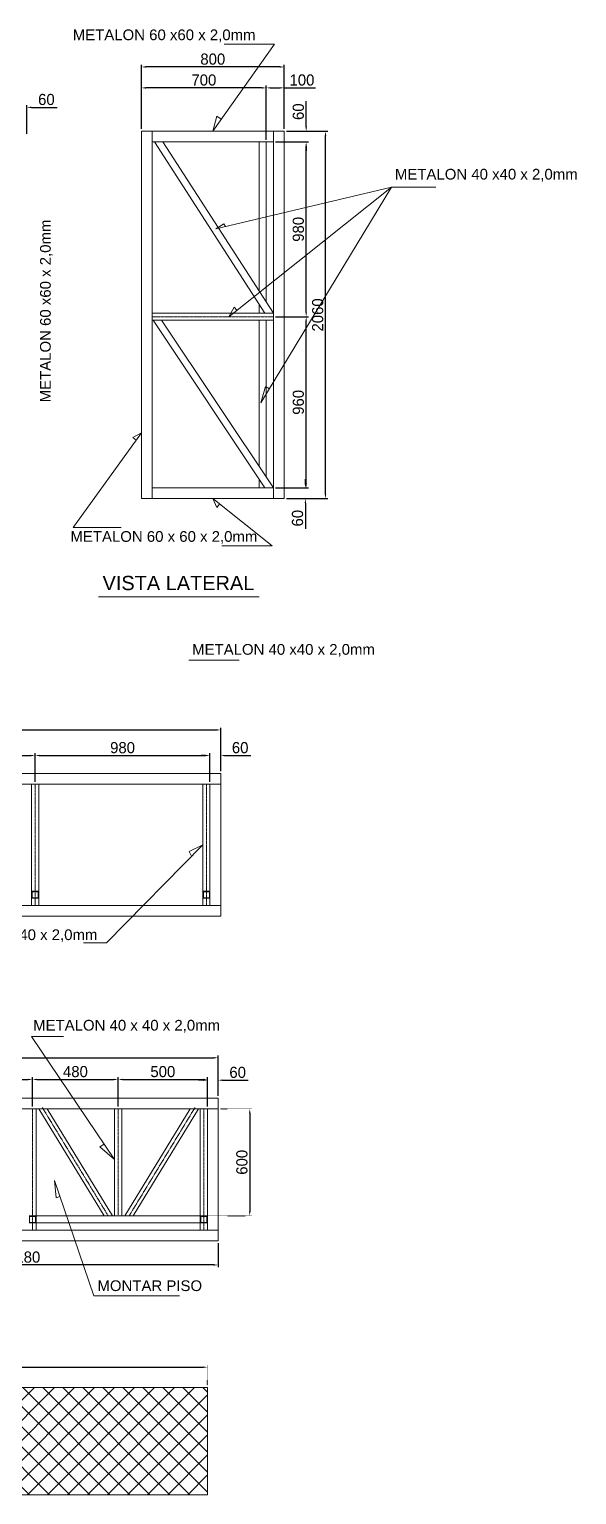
# Model space of a CAD drawing. Header units: millimetres. Extents: x 259906 to 295831, y -52980 to -28535.
# Drawn here: x 270029 to 273098, y -52254 to -44039 of the extents above; entities that cross this region are included whole.
import ezdxf

# ---------------------------------------------------------------- set-up
doc = ezdxf.new("R2010")
doc.units = ezdxf.units.MM
doc.header["$LTSCALE"] = 0.2
for name, pattern in [('ACAD_ISO02W100', [15, 12, -3]), ('ACAD_ISO07W100', [3, 0, -3]), ('CENTER', [50.8, 31.75, -6.35, 6.35, -6.35])]:
    doc.linetypes.add(name, pattern=pattern)
for name, color, linetype, lineweight in [('03', 3, 'Continuous', 13), ('04', 4, 'Continuous', 5), ('CENT 1', 1, 'CENTER', 9), ('COTA', 1, 'Continuous', 9), ('FRL2', 2, 'ACAD_ISO02W100', 13), ('TESTE', 8, 'Continuous', 15)]:
    doc.layers.add(name, color=color, linetype=linetype, lineweight=lineweight)
doc.styles.add('1-20', font='arial.ttf', dxfattribs={"height": 4})
doc.styles.add('1-75', font='arial.ttf', dxfattribs={"height": 15})
doc.dimstyles.new('ESC25', dxfattribs={"dimscale": 25, "dimtxt": 2.5, "dimasz": 1, "dimexe": 0.5, "dimexo": 0.5, "dimgap": 0.5, "dimtad": 1, "dimdec": 0, "dimzin": 0, "dimdsep": 46, "dimtxsty": 'Standard', "dimcen": 1.5, "dimclrd": 1, "dimclre": 1, "dimclrt": 2, "dimadec": 0, "dimazin": 0, "dimtfac": 1, "dimtdec": 0, "dimtofl": 0, "dimtmove": 0, "dimatfit": 3, "dimfxl": 1, "dimtolj": 1, "dimtzin": 0, "dimarcsym": 0})

# ---------------------------------------------------------------- blocks, each defined once
blk = doc.blocks.new('*D4')
at = {"layer": 'COTA', "color": 1, "lineweight": -2, "transparency": 16777216}
for p, q in [((271470.3, -44610.4), (271702.3, -44610.4)), ((271689.8, -46645.4), (271689.8, -44635.4)), ((271470.3, -46670.4), (271702.3, -46670.4))]:
    blk.add_line(p, q, dxfattribs=at)
at = {"layer": 'COTA', "color": 1, "transparency": 16777216}
for points in [[(271685.6, -44635.4), (271693.9, -44635.4), (271689.8, -44610.4)], [(271685.6, -46645.4), (271693.9, -46645.4), (271689.8, -46670.4)]]:
    blk.add_solid(points, dxfattribs=at)
at = {"layer": 'COTA', "color": 2, "transparency": 16777216, "insert": (271646, -45640.4), "char_height": 62.5, "attachment_point": 5, "rotation": 90}
blk.add_mtext('\\A1;2060', dxfattribs=at)
blk = doc.blocks.new('*D5')
at = {"layer": '03', "color": 1, "lineweight": -2, "transparency": 16777216}
for p, q in [((271357.8, -44657.9), (271357.8, -44355)), ((271457.8, -44597.9), (271457.8, -44355)), ((271382.8, -44367.5), (271432.8, -44367.5)), ((271457.8, -44367.5), (271632.8, -44367.5))]:
    blk.add_line(p, q, dxfattribs=at)
at = {"layer": '03', "color": 1, "transparency": 16777216}
for points in [[(271382.8, -44363.4), (271382.8, -44371.7), (271357.8, -44367.5)], [(271432.8, -44363.4), (271432.8, -44371.7), (271457.8, -44367.5)]]:
    blk.add_solid(points, dxfattribs=at)
at = {"layer": '03', "color": 2, "transparency": 16777216, "insert": (271557.8, -44323.8), "char_height": 62.5, "attachment_point": 5}
blk.add_mtext('\\A1;100', dxfattribs=at)
blk = doc.blocks.new('*D6')
at = {"layer": '03', "color": 1, "lineweight": -2, "transparency": 16777216}
for p, q in [((270657.8, -44597.9), (270657.8, -44355)), ((271357.8, -44597.9), (271357.8, -44355)), ((271332.8, -44367.5), (270682.8, -44367.5))]:
    blk.add_line(p, q, dxfattribs=at)
at = {"layer": '03', "color": 1, "transparency": 16777216}
for points in [[(270682.8, -44363.4), (270682.8, -44371.7), (270657.8, -44367.5)], [(271332.8, -44363.4), (271332.8, -44371.7), (271357.8, -44367.5)]]:
    blk.add_solid(points, dxfattribs=at)
at = {"layer": '03', "color": 2, "transparency": 16777216, "insert": (271007.8, -44323.8), "char_height": 62.5, "attachment_point": 5}
blk.add_mtext('\\A1;700', dxfattribs=at)
blk = doc.blocks.new('*D7')
at = {"layer": '03', "color": 1, "lineweight": -2, "transparency": 16777216}
for p, q in [((270657.8, -44597.9), (270657.8, -44237.9)), ((271432.8, -44250.4), (270682.8, -44250.4)), ((271457.8, -44597.9), (271457.8, -44237.9))]:
    blk.add_line(p, q, dxfattribs=at)
at = {"layer": '03', "color": 1, "transparency": 16777216}
for points in [[(270682.8, -44246.2), (270682.8, -44254.5), (270657.8, -44250.4)], [(271432.8, -44246.2), (271432.8, -44254.5), (271457.8, -44250.4)]]:
    blk.add_solid(points, dxfattribs=at)
at = {"layer": '03', "color": 2, "transparency": 16777216, "insert": (271057.8, -44206.6), "char_height": 62.5, "attachment_point": 5}
blk.add_mtext('\\A1;800', dxfattribs=at)
blk = doc.blocks.new('*D8')
at = {"layer": '03', "color": 1, "lineweight": -2, "transparency": 16777216}
for p, q in [((271576.8, -46585.4), (271576.8, -46560.4)), ((271410.3, -46610.4), (271589.3, -46610.4)), ((271470.3, -46670.4), (271589.3, -46670.4)), ((271576.8, -46695.4), (271576.8, -46839.2))]:
    blk.add_line(p, q, dxfattribs=at)
at = {"layer": '03', "color": 1, "transparency": 16777216}
for points in [[(271572.6, -46585.4), (271581, -46585.4), (271576.8, -46610.4)], [(271572.6, -46695.4), (271581, -46695.4), (271576.8, -46670.4)]]:
    blk.add_solid(points, dxfattribs=at)
at = {"layer": '03', "color": 2, "transparency": 16777216, "insert": (271533, -46779.8), "char_height": 62.5, "attachment_point": 5, "rotation": 90}
blk.add_mtext('\\A1;60', dxfattribs=at)
blk = doc.blocks.new('*D9')
at = {"layer": '03', "color": 1, "lineweight": -2, "transparency": 16777216}
for p, q in [((271410.3, -45650.4), (271593.8, -45650.4)), ((271581.3, -46585.4), (271581.3, -45675.4)), ((271410.3, -46610.4), (271593.8, -46610.4))]:
    blk.add_line(p, q, dxfattribs=at)
at = {"layer": '03', "color": 1, "transparency": 16777216}
for points in [[(271577.1, -45675.4), (271585.5, -45675.4), (271581.3, -45650.4)], [(271577.1, -46585.4), (271585.5, -46585.4), (271581.3, -46610.4)]]:
    blk.add_solid(points, dxfattribs=at)
at = {"layer": '03', "color": 2, "transparency": 16777216, "insert": (271537.5, -46130.4), "char_height": 62.5, "attachment_point": 5, "rotation": 90}
blk.add_mtext('\\A1;960', dxfattribs=at)
blk = doc.blocks.new('*D17')
at = {"layer": '03', "color": 1, "lineweight": -2, "transparency": 16777216}
for p, q in [((269930.8, -44476.7), (269905.8, -44476.7)), ((269955.8, -44624.5), (269955.8, -44464.2)), ((270015.8, -44624.5), (270015.8, -44464.2)), ((270040.8, -44476.7), (270184.6, -44476.7))]:
    blk.add_line(p, q, dxfattribs=at)
at = {"layer": '03', "color": 1, "transparency": 16777216}
for points in [[(269930.8, -44472.5), (269930.8, -44480.9), (269955.8, -44476.7)], [(270040.8, -44472.5), (270040.8, -44480.9), (270015.8, -44476.7)]]:
    blk.add_solid(points, dxfattribs=at)
at = {"layer": '03', "color": 2, "transparency": 16777216, "insert": (270125.2, -44432.9), "char_height": 62.5, "attachment_point": 5}
blk.add_mtext('\\A1;60', dxfattribs=at)
blk = doc.blocks.new('*D18')
at = {"layer": '03', "color": 1, "lineweight": -2, "transparency": 16777216}
for p, q in [((271002.8, -49930.6), (270977.8, -49930.6)), ((271027.8, -50078.3), (271027.8, -49918.1)), ((271087.8, -50018.3), (271087.8, -49918.1)), ((271112.8, -49930.6), (271256.6, -49930.6))]:
    blk.add_line(p, q, dxfattribs=at)
at = {"layer": '03', "color": 1, "transparency": 16777216}
for points in [[(271002.8, -49926.5), (271002.8, -49934.8), (271027.8, -49930.6)], [(271112.8, -49926.5), (271112.8, -49934.8), (271087.8, -49930.6)]]:
    blk.add_solid(points, dxfattribs=at)
at = {"layer": '03', "color": 2, "transparency": 16777216, "insert": (271197.2, -49886.9), "char_height": 62.5, "attachment_point": 5}
blk.add_mtext('\\A1;60', dxfattribs=at)
blk = doc.blocks.new('*D20')
at = {"layer": '03', "color": 1, "lineweight": -2, "transparency": 16777216}
for p, q in [((266147.8, -50018.3), (266147.8, -49792.5)), ((266172.8, -49805), (271062.8, -49805)), ((271087.8, -50018.3), (271087.8, -49792.5))]:
    blk.add_line(p, q, dxfattribs=at)
at = {"layer": '03', "color": 1, "transparency": 16777216}
for points in [[(266172.8, -49800.9), (266172.8, -49809.2), (266147.8, -49805)], [(271062.8, -49800.9), (271062.8, -49809.2), (271087.8, -49805)]]:
    blk.add_solid(points, dxfattribs=at)
at = {"layer": '03', "color": 2, "transparency": 16777216, "insert": (268617.8, -49761.3), "char_height": 62.5, "attachment_point": 5}
blk.add_mtext('\\A1;4940', dxfattribs=at)
blk = doc.blocks.new('*D27')
at = {"layer": '03', "color": 1, "lineweight": -2, "transparency": 16777216}
for p, q in [((269567.8, -50077.3), (269567.8, -49914)), ((269592.8, -49926.5), (270022.8, -49926.5)), ((270047.8, -50078.3), (270047.8, -49914))]:
    blk.add_line(p, q, dxfattribs=at)
at = {"layer": '03', "color": 1, "transparency": 16777216}
for points in [[(269592.8, -49922.3), (269592.8, -49930.6), (269567.8, -49926.5)], [(270022.8, -49922.3), (270022.8, -49930.6), (270047.8, -49926.5)]]:
    blk.add_solid(points, dxfattribs=at)
at = {"layer": '03', "color": 2, "transparency": 16777216, "insert": (269807.8, -49882.7), "char_height": 62.5, "attachment_point": 5}
blk.add_mtext('\\A1;480', dxfattribs=at)
blk = doc.blocks.new('*D28')
at = {"layer": '03', "color": 1, "lineweight": -2, "transparency": 16777216}
for p, q in [((270047.8, -50078.3), (270047.8, -49914)), ((270072.8, -49926.5), (270502.8, -49926.5)), ((270527.8, -50077.3), (270527.8, -49914))]:
    blk.add_line(p, q, dxfattribs=at)
at = {"layer": '03', "color": 1, "transparency": 16777216}
for points in [[(270072.8, -49922.3), (270072.8, -49930.6), (270047.8, -49926.5)], [(270502.8, -49922.3), (270502.8, -49930.6), (270527.8, -49926.5)]]:
    blk.add_solid(points, dxfattribs=at)
at = {"layer": '03', "color": 2, "transparency": 16777216, "insert": (270287.8, -49882.7), "char_height": 62.5, "attachment_point": 5}
blk.add_mtext('\\A1;480', dxfattribs=at)
blk = doc.blocks.new('*D29')
at = {"layer": '03', "color": 1, "lineweight": -2, "transparency": 16777216}
for p, q in [((270527.8, -50077.3), (270527.8, -49914)), ((270552.8, -49926.5), (271002.8, -49926.5)), ((271027.8, -49995.2), (271027.8, -49914))]:
    blk.add_line(p, q, dxfattribs=at)
at = {"layer": '03', "color": 1, "transparency": 16777216}
for points in [[(270552.8, -49922.3), (270552.8, -49930.6), (270527.8, -49926.5)], [(271002.8, -49922.3), (271002.8, -49930.6), (271027.8, -49926.5)]]:
    blk.add_solid(points, dxfattribs=at)
at = {"layer": '03', "color": 2, "transparency": 16777216, "insert": (270777.8, -49882.7), "char_height": 62.5, "attachment_point": 5}
blk.add_mtext('\\A1;500', dxfattribs=at)
blk = doc.blocks.new('*D37')
at = {"layer": '03', "color": 1, "lineweight": -2, "transparency": 16777216}
for p, q in [((271017, -48110.5), (270992, -48110.5)), ((271042, -48198.2), (271042, -48098)), ((271102, -48198.2), (271102, -48098)), ((271127, -48110.5), (271270.7, -48110.5))]:
    blk.add_line(p, q, dxfattribs=at)
at = {"layer": '03', "color": 1, "transparency": 16777216}
for points in [[(271017, -48106.3), (271017, -48114.6), (271042, -48110.5)], [(271127, -48106.3), (271127, -48114.6), (271102, -48110.5)]]:
    blk.add_solid(points, dxfattribs=at)
at = {"layer": '03', "color": 2, "transparency": 16777216, "insert": (271211.3, -48066.7), "char_height": 62.5, "attachment_point": 5}
blk.add_mtext('\\A1;60', dxfattribs=at)
blk = doc.blocks.new('*D39')
at = {"layer": '03', "color": 1, "lineweight": -2, "transparency": 16777216}
for p, q in [((266162, -48198.2), (266162, -47954.6)), ((266187, -47967.1), (271077, -47967.1)), ((271102, -48198.2), (271102, -47954.6))]:
    blk.add_line(p, q, dxfattribs=at)
at = {"layer": '03', "color": 1, "transparency": 16777216}
for points in [[(266187, -47963), (266187, -47971.3), (266162, -47967.1)], [(271077, -47963), (271077, -47971.3), (271102, -47967.1)]]:
    blk.add_solid(points, dxfattribs=at)
at = {"layer": '03', "color": 2, "transparency": 16777216, "insert": (268632, -47923.4), "char_height": 62.5, "attachment_point": 5}
blk.add_mtext('\\A1;4940', dxfattribs=at)
blk = doc.blocks.new('*D44')
at = {"layer": '03', "color": 1, "lineweight": -2, "transparency": 16777216}
for p, q in [((269102, -48258.2), (269102, -48098)), ((269127, -48110.5), (270037, -48110.5)), ((270062, -48258.2), (270062, -48098))]:
    blk.add_line(p, q, dxfattribs=at)
at = {"layer": '03', "color": 1, "transparency": 16777216}
for points in [[(269127, -48106.3), (269127, -48114.6), (269102, -48110.5)], [(270037, -48106.3), (270037, -48114.6), (270062, -48110.5)]]:
    blk.add_solid(points, dxfattribs=at)
at = {"layer": '03', "color": 2, "transparency": 16777216, "insert": (269582, -48066.7), "char_height": 62.5, "attachment_point": 5}
blk.add_mtext('\\A1;960', dxfattribs=at)
blk = doc.blocks.new('*D45')
at = {"layer": '03', "color": 1, "lineweight": -2, "transparency": 16777216}
for p, q in [((270062, -48258.2), (270062, -48098)), ((270087, -48110.5), (271017, -48110.5)), ((271042, -48258.2), (271042, -48098))]:
    blk.add_line(p, q, dxfattribs=at)
at = {"layer": '03', "color": 1, "transparency": 16777216}
for points in [[(270087, -48106.3), (270087, -48114.6), (270062, -48110.5)], [(271017, -48106.3), (271017, -48114.6), (271042, -48110.5)]]:
    blk.add_solid(points, dxfattribs=at)
at = {"layer": '03', "color": 2, "transparency": 16777216, "insert": (270552, -48066.7), "char_height": 62.5, "attachment_point": 5}
blk.add_mtext('\\A1;980', dxfattribs=at)
blk = doc.blocks.new('*D46')
at = {"layer": 'TESTE', "color": 1, "linetype": 'ACAD_ISO07W100', "lineweight": -2, "transparency": 16777216}
for p, q in [((271100.3, -50090.8), (271277.4, -50090.8)), ((271000.3, -50690.8), (271277.4, -50690.8))]:
    blk.add_line(p, q, dxfattribs=at)
at = {"layer": 'TESTE', "color": 1, "lineweight": -2, "transparency": 16777216}
blk.add_line((271264.9, -50115.8), (271264.9, -50665.8), dxfattribs=at)
at = {"layer": 'TESTE', "color": 1, "transparency": 16777216}
for points in [[(271260.8, -50115.8), (271269.1, -50115.8), (271264.9, -50090.8)], [(271260.8, -50665.8), (271269.1, -50665.8), (271264.9, -50690.8)]]:
    blk.add_solid(points, dxfattribs=at)
at = {"layer": 'TESTE', "color": 2, "transparency": 16777216, "insert": (271221.2, -50390.8), "char_height": 62.5, "attachment_point": 5, "rotation": 90}
blk.add_mtext('\\A1;600', dxfattribs=at)
blk = doc.blocks.new('*D76')
at = {"layer": 'COTA', "color": 1, "linetype": 'ACAD_ISO07W100', "lineweight": -2, "transparency": 16777216}
for p, q in [((266207.8, -51641.7), (266207.8, -51527)), ((271027.8, -51641.7), (271027.8, -51527))]:
    blk.add_line(p, q, dxfattribs=at)
at = {"layer": 'COTA', "color": 1, "lineweight": -2, "transparency": 16777216}
blk.add_line((266232.8, -51539.5), (271002.8, -51539.5), dxfattribs=at)
at = {"layer": 'COTA', "color": 1, "transparency": 16777216}
for points in [[(266232.8, -51535.3), (266232.8, -51543.6), (266207.8, -51539.5)], [(271002.8, -51535.3), (271002.8, -51543.6), (271027.8, -51539.5)]]:
    blk.add_solid(points, dxfattribs=at)
at = {"layer": 'COTA', "color": 2, "transparency": 16777216, "insert": (268617.8, -51495.7), "char_height": 62.5, "attachment_point": 5}
blk.add_mtext('\\A1;4820', dxfattribs=at)
blk = doc.blocks.new('*D77')
at = {"layer": '03', "color": 1, "lineweight": -2, "transparency": 16777216}
for p, q in [((268907.8, -50783.3), (268907.8, -50978.9)), ((271087.8, -50843.3), (271087.8, -50978.9)), ((271062.8, -50966.4), (268932.8, -50966.4))]:
    blk.add_line(p, q, dxfattribs=at)
at = {"layer": '03', "color": 1, "transparency": 16777216}
for points in [[(268932.8, -50962.2), (268932.8, -50970.6), (268907.8, -50966.4)], [(271062.8, -50962.2), (271062.8, -50970.6), (271087.8, -50966.4)]]:
    blk.add_solid(points, dxfattribs=at)
at = {"layer": '03', "color": 2, "transparency": 16777216, "insert": (269997.8, -50922.6), "char_height": 62.5, "attachment_point": 5}
blk.add_mtext('\\A1;2180', dxfattribs=at)
blk = doc.blocks.new('*D83')
at = {"layer": 'COTA', "color": 1, "lineweight": -2, "transparency": 16777216}
for p, q in [((271581.3, -44585.4), (271581.3, -44441.7)), ((271581.3, -44695.4), (271581.3, -44720.4))]:
    blk.add_line(p, q, dxfattribs=at)
at = {"layer": 'COTA', "color": 1, "linetype": 'ACAD_ISO07W100', "lineweight": -2, "transparency": 16777216}
for p, q in [((271410.3, -44670.4), (271593.8, -44670.4)), ((271470.3, -44610.4), (271593.8, -44610.4))]:
    blk.add_line(p, q, dxfattribs=at)
at = {"layer": 'COTA', "color": 1, "transparency": 16777216}
for points in [[(271577.1, -44585.4), (271585.5, -44585.4), (271581.3, -44610.4)], [(271577.1, -44695.4), (271585.5, -44695.4), (271581.3, -44670.4)]]:
    blk.add_solid(points, dxfattribs=at)
at = {"layer": 'COTA', "color": 2, "transparency": 16777216, "insert": (271537.5, -44501), "char_height": 62.5, "attachment_point": 5, "rotation": 90}
blk.add_mtext('\\A1;60', dxfattribs=at)
blk = doc.blocks.new('*D180')
at = {"layer": 'COTA', "color": 1, "lineweight": -2, "transparency": 16777216}
for p, q in [((271410.3, -44670.4), (271593.8, -44670.4)), ((271581.3, -45625.4), (271581.3, -44695.4)), ((271410.3, -45650.4), (271593.8, -45650.4))]:
    blk.add_line(p, q, dxfattribs=at)
at = {"layer": 'COTA', "color": 1, "transparency": 16777216}
for points in [[(271577.1, -44695.4), (271585.5, -44695.4), (271581.3, -44670.4)], [(271577.1, -45625.4), (271585.5, -45625.4), (271581.3, -45650.4)]]:
    blk.add_solid(points, dxfattribs=at)
at = {"layer": 'COTA', "color": 2, "transparency": 16777216, "insert": (271537.5, -45160.4), "char_height": 62.5, "attachment_point": 5, "rotation": 90}
blk.add_mtext('\\A1;980', dxfattribs=at)

msp = doc.modelspace()

# ---------------------------------------------------------------- hatches: boundary and pattern name
at = {"layer": '03'}
h = msp.add_hatch(dxfattribs=at)
h.set_pattern_fill('ANSI37', color=256, scale=25)
h.set_pattern_definition([(45, (0, 1240.33), (-56.1266, 56.1266), []), (135, (0, 1240.33), (-56.1266, -56.1266), [])])
h.paths.add_polyline_path([(266207.8, -51654.2), (266207.8, -52254.2), (271027.8, -52254.2), (271027.8, -51654.2)])
h.paths.add_polyline_path([(268161, -52064.1), (269052.5, -52064.1), (269052.5, -51946.7), (268161, -51946.7)], flags=24)
h.paths.add_polyline_path([(268165, -51946.1), (269232, -51946.1), (269232, -51853.1), (268165, -51853.1)], flags=24)

# ---------------------------------------------------------------- linework, layer by layer
for p, q in [((270657.8, -44610.4), (270657.8, -46670.4)), ((271457.8, -44610.4), (270657.8, -44610.4)), ((270717.8, -44610.4), (270717.8, -46670.4)), ((271397.8, -44670.4), (270717.8, -44670.4)), ((271350.2, -45630.4), (270730.6, -44670.4)), ((271397.8, -45630.4), (270778.3, -44670.4)), ((271317.8, -45506.4), (271317.8, -44670.4)), ((271357.8, -45568.4), (271357.8, -44670.4)), ((271397.8, -46670.4), (271397.8, -44610.4)), ((271457.8, -46670.4), (271457.8, -44610.4)), ((271317.8, -45630.4), (271317.8, -45580.2)), ((270717.8, -45630.4), (271397.8, -45630.4)), ((270717.8, -45670.4), (271397.8, -45670.4)), ((271349.7, -46610.4), (270722.7, -45670.4)), ((271397.8, -46610.4), (270770.8, -45670.4)), ((271317.8, -46490.5), (271317.8, -45670.4)), ((271357.8, -46550.4), (271357.8, -45670.4)), ((271317.8, -46610.4), (271317.8, -46562.6)), ((270717.8, -46610.4), (271397.8, -46610.4)), ((270657.8, -46670.4), (271457.8, -46670.4)), ((270067.8, -50690.8), (270027.8, -50690.8)), ((270027.8, -50730.8), (270067.8, -50730.8)), ((270064.8, -50693.8), (270030.8, -50693.8)), ((270030.8, -50693.8), (270030.8, -50727.8)), ((270030.8, -50727.8), (270064.8, -50727.8)), ((270064.8, -50727.8), (270064.8, -50693.8)), ((270067.8, -50730.8), (270067.8, -50690.8)), ((271027.8, -50690.8), (270987.8, -50690.8)), ((270987.8, -50690.8), (270987.8, -50730.8)), ((270987.8, -50730.8), (271027.8, -50730.8)), ((271024.8, -50693.8), (270990.8, -50693.8)), ((270990.8, -50693.8), (270990.8, -50727.8)), ((270990.8, -50727.8), (271024.8, -50727.8)), ((271024.8, -50727.8), (271024.8, -50693.8)), ((271027.8, -50730.8), (271027.8, -50690.8))]:
    msp.add_line(p, q, dxfattribs=at)
at = {"layer": '03', "color": 3}
for p, q in [((266162, -48210.7), (271102, -48210.7)), ((271102, -48210.7), (271102, -49010.7)), ((266162, -48270.7), (271102, -48270.7)), ((270042, -48270.7), (270042, -48950.7)), ((270082, -48270.7), (270082, -48950.7)), ((271002, -48950.7), (271002, -48270.7)), ((271042, -48270.7), (271042, -48950.7)), ((266162, -48950.7), (271102, -48950.7)), ((266162, -49010.7), (271102, -49010.7)), ((266147.8, -50030.8), (271087.8, -50030.8)), ((266147.8, -50090.8), (271087.8, -50090.8)), ((270067.8, -50090.8), (270067.8, -50770.8)), ((270448.9, -50690.8), (270083.4, -50090.8)), ((270495.1, -50690.8), (270129.6, -50090.8)), ((270507.8, -50089.8), (270507.8, -50690.8)), ((270547.8, -50089.8), (270547.8, -50690.8)), ((270565.6, -50690.8), (270931.1, -50090.8)), ((270611.8, -50690.8), (270977.3, -50090.8)), ((270987.8, -50770.8), (270987.8, -50090.8)), ((271027.8, -50090.8), (271027.8, -50770.8)), ((271087.8, -50030.8), (271087.8, -50830.8)), ((270067.8, -50690.8), (270987.8, -50690.8)), ((270067.8, -50730.8), (270987.8, -50730.8)), ((266147.8, -50770.8), (271087.8, -50770.8)), ((266147.8, -50830.8), (271087.8, -50830.8))]:
    msp.add_line(p, q, dxfattribs=at)
at = {"layer": '03'}
for points in [[(266247.8, -50090.8), (270987.8, -50090.8)], [(270987.8, -50690.8), (270067.8, -50690.8)]]:
    msp.add_lwpolyline(points, dxfattribs=at)
msp.add_lwpolyline([(266207.8, -51654.2), (271027.8, -51654.2), (271027.8, -52254.2), (266207.8, -52254.2)], close=True, dxfattribs=at)
at = {"layer": '04'}
for p, q in [((271403.1, -44122.8), (271057.8, -44610.4)), ((271403.1, -44122.8), (271120.7, -44122.8)), ((271057.8, -44610.4), (271080, -44526)), ((271080, -44526), (271105, -44543.7)), ((272059.1, -44924.4), (271075.6, -45157)), ((272059.1, -44924.4), (271147.7, -45650.4)), ((272059.1, -44924.4), (271327.8, -46133.4)), ((272307.8, -44924.4), (272059.1, -44924.4)), ((271075.6, -45157), (271119.7, -45130.2)), ((271119.7, -45130.2), (271128.3, -45144.5)), ((271147.7, -45650.4), (271177.6, -45597.1)), ((271177.6, -45597.1), (271191.8, -45614.6)), ((271327.8, -46133.4), (271353.7, -46040.9)), ((271353.7, -46040.9), (271375.7, -46054.2)), ((270275.4, -46832.7), (270657.8, -46301.6)), ((270657.8, -46301.6), (270609.1, -46327.6)), ((270609.1, -46327.6), (270628.8, -46341.8)), ((271390.1, -46935.1), (271057.8, -46670.4)), ((271057.8, -46670.4), (271080.8, -46720.6)), ((271080.8, -46720.6), (271096.2, -46701.7)), ((270544.7, -46832.7), (270275.4, -46832.7)), ((271390.1, -46935.1), (271107.7, -46935.1)), ((271205.2, -47575.2), (270922.8, -47575.2)), ((270461.7, -49159.8), (271002, -48610.7)), ((271002, -48610.7), (270925.9, -48648.7)), ((270925.9, -48648.7), (270938.9, -48674.8)), ((270334, -49159.8), (270461.7, -49159.8)), ((270507.8, -50375.3), (270041.4, -49685.6)), ((270041.4, -49685.6), (270220.2, -49685.6)), ((270424.7, -50304.9), (270449.1, -50288.5)), ((270507.8, -50375.3), (270424.7, -50304.9))]:
    msp.add_line(p, q, dxfattribs=at)
at = {"layer": '04', "color": 4}
for p, q in [((270417.5, -47220.7), (271318.1, -47220.7)), ((270170, -50492.2), (270391.8, -51140.3)), ((270170, -50492.2), (270179.5, -50589.7)), ((270179.5, -50589.7), (270200.9, -50582.4)), ((270871.9, -51140.3), (270391.8, -51140.3))]:
    msp.add_line(p, q, dxfattribs=at)
at = {"layer": '04'}
for points in [[(271057.8, -44610.4), (271080, -44526), (271105, -44543.7), (271057.8, -44610.4)], [(271075.6, -45157), (271119.7, -45130.2), (271128.3, -45144.5), (271075.6, -45157)], [(271147.7, -45650.4), (271191.8, -45614.6), (271177.6, -45597.1), (271147.7, -45650.4)], [(271327.8, -46133.4), (271375.7, -46054.2), (271353.7, -46040.9), (271327.8, -46133.4)], [(270628.8, -46341.8), (270657.8, -46301.6), (270609.1, -46327.6), (270628.8, -46341.8)], [(271096.2, -46701.7), (271057.8, -46670.4), (271080.8, -46720.6), (271096.2, -46701.7)], [(270925.9, -48648.7), (271002, -48610.7), (270938.9, -48674.8), (270925.9, -48648.7)], [(270507.8, -50375.3), (270449.1, -50288.5), (270424.7, -50304.9), (270507.8, -50375.3)]]:
    msp.add_solid(points, dxfattribs=at)
at = {"layer": '04', "color": 4}
msp.add_solid([(270170, -50492.2), (270179.5, -50589.7), (270200.9, -50582.4), (270170, -50492.2)], dxfattribs=at)
at = {"layer": 'CENT 1'}
msp.add_line((270717.8, -45650.4), (271397.8, -45650.4), dxfattribs=at)
at = {"layer": 'CENT 1', "color": 1}
for p, q in [((270062, -48270.7), (270062, -48950.7)), ((271022, -48950.7), (271022, -48270.7)), ((270047.8, -50090.8), (270047.8, -50770.8)), ((270471.5, -50690.8), (270102.1, -50083.2)), ((270527.8, -50089.8), (270527.8, -50690.8)), ((270589.2, -50690.8), (270958.6, -50083.2)), ((271007.8, -50770.8), (271007.8, -50090.8))]:
    msp.add_line(p, q, dxfattribs=at)
at = {"layer": 'FRL2'}
for p, q in [((270082, -48870.7), (270042, -48870.7)), ((270042, -48870.7), (270042, -48910.7)), ((270079, -48873.7), (270045, -48873.7)), ((270045, -48873.7), (270045, -48907.7)), ((270079, -48907.7), (270079, -48873.7)), ((270082, -48910.7), (270082, -48870.7)), ((271042, -48870.7), (271002, -48870.7)), ((271002, -48870.7), (271002, -48910.7)), ((271039, -48873.7), (271005, -48873.7)), ((271005, -48873.7), (271005, -48907.7)), ((271039, -48907.7), (271039, -48873.7)), ((271042, -48910.7), (271042, -48870.7)), ((270042, -48910.7), (270082, -48910.7)), ((270045, -48907.7), (270079, -48907.7)), ((271002, -48910.7), (271042, -48910.7)), ((271005, -48907.7), (271039, -48907.7))]:
    msp.add_line(p, q, dxfattribs=at)

# ---------------------------------------------------------------- texts
at = {"layer": '04', "style": '1-20'}
for s, p in [('METALON 60 x60 x 2,0mm', (270272.8, -44100.1)), ('METALON 40 x40 x 2,0mm', (272078.6, -44881.4)), ('METALON 60 x 60 x 2,0mm', (270259.8, -46912.4)), ('METALON 40 x40 x 2,0mm', (270942, -47545.4)), ('METALON 40 x 40 x 2,0mm', (269363.2, -49145)), ('METALON 40 x 40 x 2,0mm', (270050.7, -49652.5)), ('MONTAR PISO', (270411.3, -51112.6))]:
    msp.add_text(s, height=60, dxfattribs=at).set_placement(p)
msp.add_text('METALON 60 x60 x 2,0mm', height=60, rotation=90, dxfattribs=at).set_placement((270149.4, -46130.6))
at = {"layer": '04', "color": 4, "style": '1-75'}
msp.add_text('VISTA LATERAL', height=80, dxfattribs=at).set_placement((270439.9, -47183.2))

# ---------------------------------------------------------------- dimensions: what is measured, and where the dimension line sits
at = {"layer": '03'}
for base, p1, p2, picture, middle in [((270657.8, -44250.4), (271457.8, -44610.4), (270657.8, -44610.4), '*D7', (271057.8, -44206.6)), ((270657.8, -44367.5), (271357.8, -44610.4), (270657.8, -44610.4), '*D6', (271007.8, -44323.8)), ((271457.8, -44367.5), (271357.8, -44670.4), (271457.8, -44610.4), '*D5', (271557.8, -44323.8)), ((270015.8, -44476.7), (269955.8, -44637), (270015.8, -44637), '*D17', (270125.2, -44432.9)), ((270527.8, -49926.5), (270047.8, -50090.8), (270527.8, -50089.8), '*D28', (270287.8, -49882.7)), ((271027.8, -49926.5), (270527.8, -50089.8), (271027.8, -50007.7), '*D29', (270777.8, -49882.7)), ((268907.8, -50966.4), (271087.8, -50830.8), (268907.8, -50770.8), '*D77', (269997.8, -50922.6))]:
    dim = msp.add_linear_dim(base=base, p1=p1, p2=p2, dimstyle='ESC25', dxfattribs=at)
    dim.commit()
    dim.dimension.update_dxf_attribs({"geometry": picture, "text_midpoint": middle})
for base, p2, picture, middle in [((271581.3, -45650.4), (271397.8, -45650.4), '*D9', (271537.5, -46130.4)), ((271576.8, -46670.4), (271457.8, -46670.4), '*D8', (271533, -46779.8))]:
    dim = msp.add_linear_dim(base=base, p1=(271397.8, -46610.4), p2=p2, angle=90, dimstyle='ESC25', dxfattribs=at)
    dim.commit()
    dim.dimension.update_dxf_attribs({"geometry": picture, "text_midpoint": middle})
at = {"layer": '03', "color": 3}
for base, p1, p2, picture, middle in [((271102, -47967.1), (266162, -48210.7), (271102, -48210.7), '*D39', (268632, -47923.4)), ((271102, -48110.5), (271042, -48210.7), (271102, -48210.7), '*D37', (271211.3, -48066.7)), ((271087.8, -49805), (266147.8, -50030.8), (271087.8, -50030.8), '*D20', (268617.8, -49761.3)), ((271087.8, -49930.6), (271027.8, -50090.8), (271087.8, -50030.8), '*D18', (271197.2, -49886.9))]:
    dim = msp.add_linear_dim(base=base, p1=p1, p2=p2, dimstyle='ESC25', dxfattribs=at)
    dim.commit()
    dim.dimension.update_dxf_attribs({"geometry": picture, "text_midpoint": middle})
at = {"layer": '03'}
for base, p1, p2, picture, middle in [((270062, -48110.5), (269102, -48270.7), (270062, -48270.7), '*D44', (269582, -48066.7)), ((271042, -48110.5), (270062, -48270.7), (271042, -48270.7), '*D45', (270552, -48066.7)), ((270047.8, -49926.5), (269567.8, -50089.8), (270047.8, -50090.8), '*D27', (269807.8, -49882.7))]:
    dim = msp.add_linear_dim(base=base, p1=p1, p2=p2, dimstyle='ESC25', override={"dimtmove": 1}, dxfattribs=at)
    dim.commit()
    dim.dimension.update_dxf_attribs({"geometry": picture, "text_midpoint": middle})
at = {"layer": 'COTA'}
for base, p1, p2, picture, middle in [((271581.3, -44610.4), (271397.8, -44670.4), (271457.8, -44610.4), '*D83', (271537.5, -44501)), ((271581.3, -44670.4), (271397.8, -45650.4), (271397.8, -44670.4), '*D180', (271537.5, -45160.4)), ((271689.8, -44610.4), (271457.8, -46670.4), (271457.8, -44610.4), '*D4', (271646, -45640.4))]:
    dim = msp.add_linear_dim(base=base, p1=p1, p2=p2, angle=90, dimstyle='ESC25', dxfattribs=at)
    dim.commit()
    dim.dimension.update_dxf_attribs({"geometry": picture, "text_midpoint": middle})
dim = msp.add_linear_dim(base=(271027.8, -51539.5), p1=(266207.8, -51654.2), p2=(271027.8, -51654.2), dimstyle='ESC25', dxfattribs=at)
dim.commit()
dim.dimension.update_dxf_attribs({"geometry": '*D76', "text_midpoint": (268617.8, -51495.7)})
at = {"layer": 'TESTE'}
dim = msp.add_linear_dim(base=(271264.9, -50690.8), p1=(271087.8, -50090.8), p2=(270987.8, -50690.8), angle=90, dimstyle='ESC25', dxfattribs=at)
dim.commit()
dim.dimension.update_dxf_attribs({"geometry": '*D46', "text_midpoint": (271221.2, -50390.8)})

doc.saveas('drawing.dxf')
